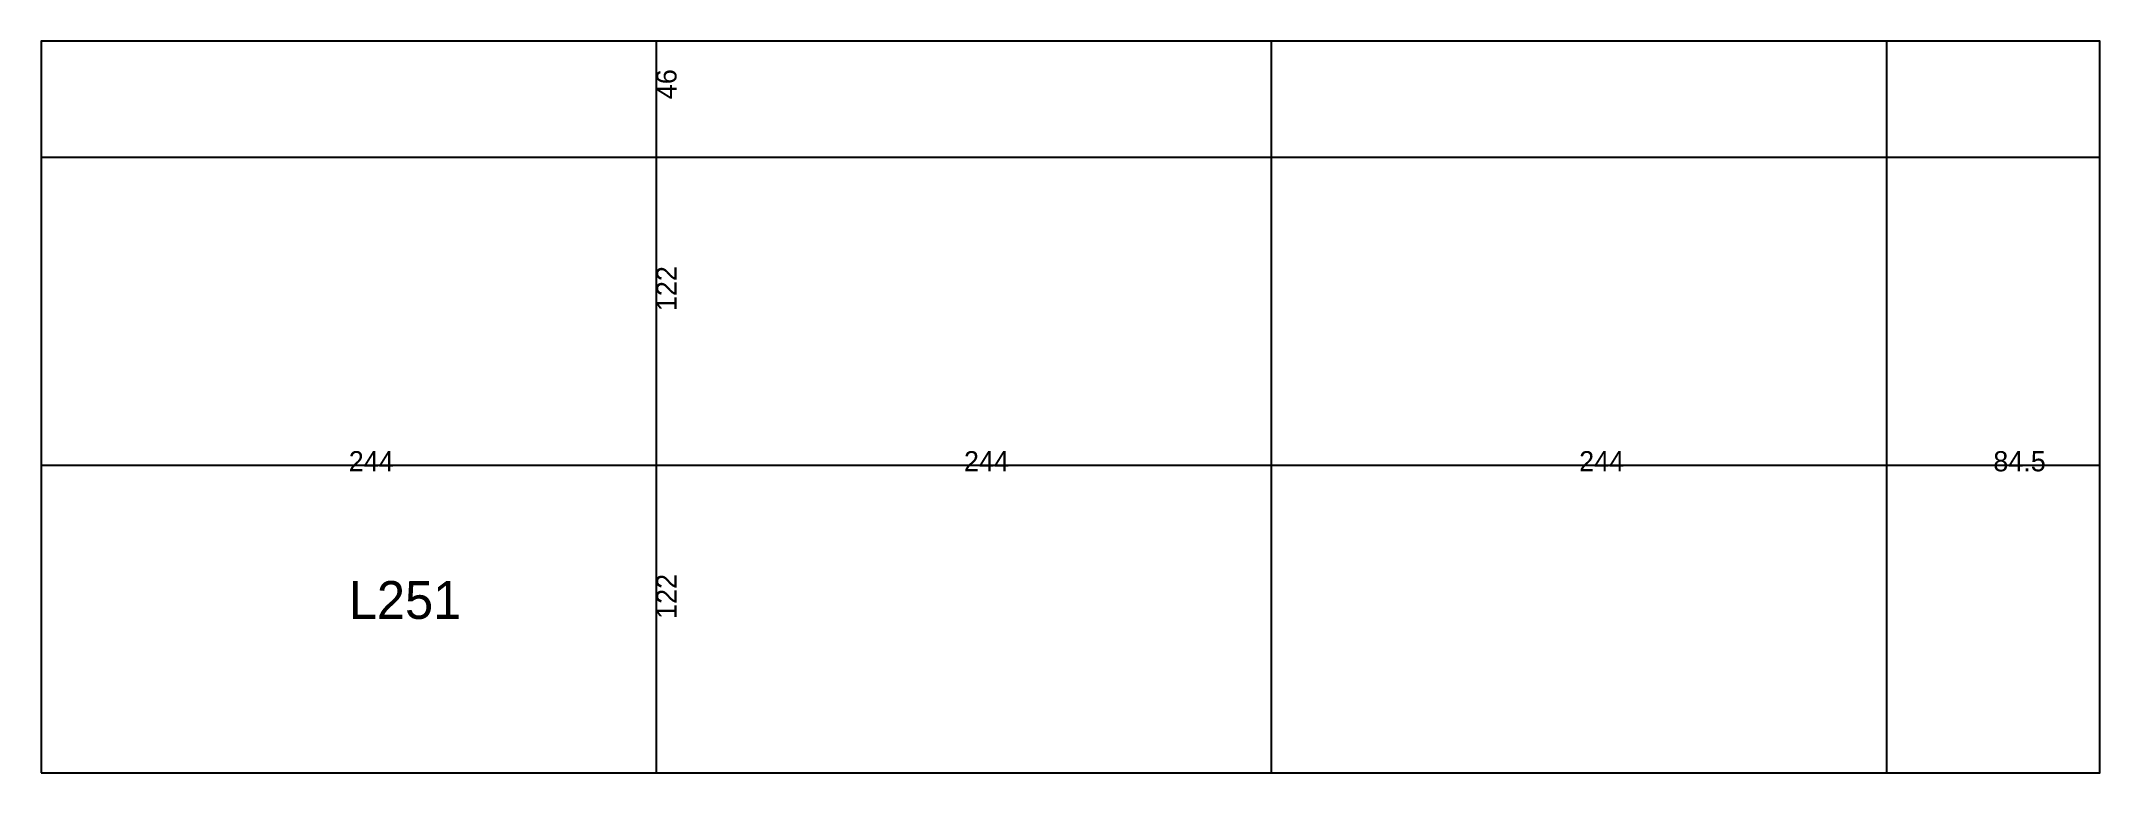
# Model space of a CAD drawing. Extents: x 0 to 816, y 0 to 290.
import ezdxf

# ---------------------------------------------------------------- set-up
doc = ezdxf.new("R2010")
doc.units = 0
for name, color, linetype in [('3', 3, 'Continuous'), ('4', 4, 'Continuous'), ('Painéis', 200, 'Continuous')]:
    doc.layers.add(name, color=color, linetype=linetype)

msp = doc.modelspace()

# ---------------------------------------------------------------- linework, layer by layer
at = {"layer": '3'}
for p, q in [((816.5, 290), (0, 290)), ((0, 290), (0, 0)), ((244, 0), (244, 290)), ((488, 0), (488, 290)), ((732, 0), (732, 290)), ((816.5, 0), (816.5, 290)), ((0, 244), (816.5, 244)), ((0, 122), (816.5, 122)), ((0, 0), (816.5, 0))]:
    msp.add_line(p, q, dxfattribs=at)
at = {"layer": '3', "lineweight": 25}
msp.add_lwpolyline([(0, 0), (816.5, 0), (816.5, 290), (0, 290)], close=True, dxfattribs=at)
at = {"layer": 'Painéis', "lineweight": 18}
for p, q in [((244, 0), (244, 290)), ((488, 0), (488, 290)), ((732, 0), (732, 290)), ((0, 244), (816.5, 244)), ((0, 122), (816.5, 122))]:
    msp.add_line(p, q, dxfattribs=at)

# ---------------------------------------------------------------- texts
at = {"layer": '4'}
msp.add_text('L251', height=15, dxfattribs=at).set_placement((122, 61))
at = {"layer": 'Painéis'}
for s, p in [('46', (252, 267)), ('122', (252, 183)), ('122', (252, 61))]:
    msp.add_text(s, height=8, rotation=90, dxfattribs=at).set_placement(p)
for s, p in [('244', (122, 119.5)), ('244', (366, 119.5)), ('244', (610, 119.5)), ('84.5', (774.25, 119.5))]:
    msp.add_text(s, height=8, dxfattribs=at).set_placement(p)

doc.saveas('drawing.dxf')
